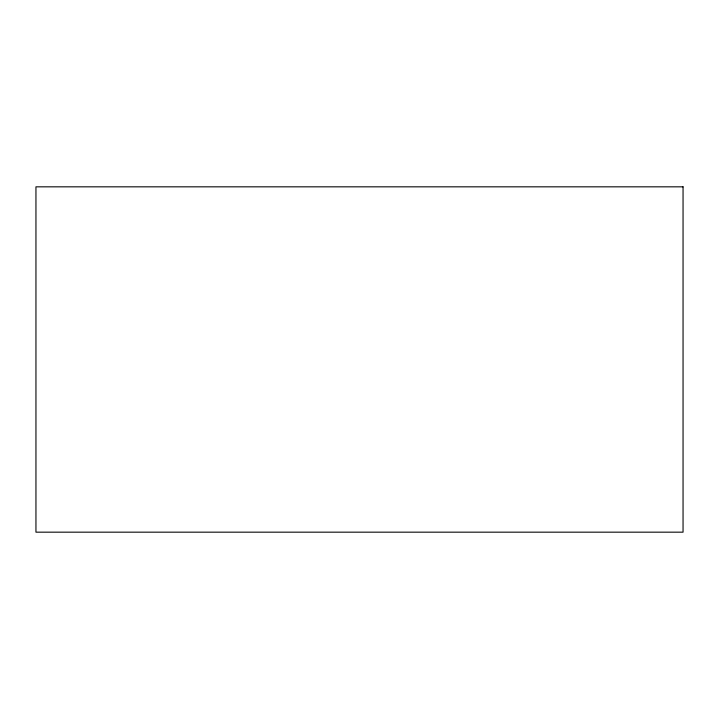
<?xml version="1.0" encoding="UTF-8"?>
<svg xmlns="http://www.w3.org/2000/svg" width="719" height="719" viewBox="0 0 719 719"><rect width="100%" height="100%" fill="white"/><g stroke="black" fill="none" stroke-linecap="round" stroke-linejoin="round"><path stroke-width="1.08" d="M683.05 186.832L35.95 186.832L35.95 532.168L683.05 532.168L683.05 186.832"/></g></svg>
